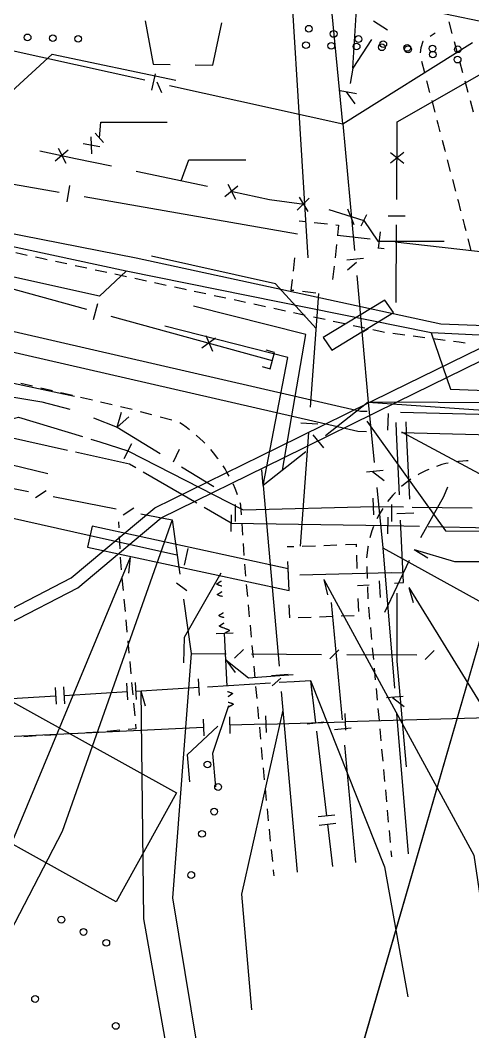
# Model space of a CAD drawing. Header units: metres. Extents: x 3206 to 3701, y 9896 to 11410.
# Drawn here: x 3406.1 to 3432.9, y 10421.8 to 10481.7 of the extents above; entities that cross this region are included whole.
import ezdxf

# ---------------------------------------------------------------- set-up
doc = ezdxf.new("R2010")
doc.units = ezdxf.units.M
for name, color, linetype in [('BOUNDARY', 7, 'Continuous'), ('BUILDING', 7, 'Continuous'), ('CURB', 7, 'Continuous'), ('ELECTR_CABLE', 7, 'Continuous'), ('ELECTR_CABLE_COMM', 7, 'Continuous'), ('GAS', 7, 'Continuous'), ('GROUND', 7, 'Continuous'), ('SEWER', 7, 'Continuous'), ('WATER_PIPELINE', 7, 'Continuous')]:
    doc.layers.add(name, color=color, linetype=linetype)

# ---------------------------------------------------------------- blocks, each defined once
blk = doc.blocks.new('МОЖЖЕВЕЛЬНИК_СКАЛЬНЫЙ')
blk.add_circle((0, 0), 0.2)
blk = doc.blocks.new('БЕРЕЗА_ПОЛЕЗНАЯ')
blk.add_circle((0, 0), 0.2)

msp = doc.modelspace()

# ---------------------------------------------------------------- linework, layer by layer
at = {"layer": 'BOUNDARY'}
msp.add_lwpolyline([(3253.023, 9915.673), (3233.596, 10020.109), (3233.041, 10027.227), (3225.675, 10139.955), (3262.083, 10325.257), (3335.841, 10689.444), (3351.098, 10763.684), (3367.768, 10831.231), (3377.814, 10869.112), (3520.394, 11207.447), (3551.174, 11273.829), (3554.005, 11279.367), (3611.719, 11390.174), (3639.436, 11373.131), (3680.635, 11298.581), (3281.247, 9920.202)], close=True, dxfattribs=at)
at = {"layer": 'BUILDING'}
msp.add_lwpolyline([(3411.778, 10429.521), (3400.059, 10436.019), (3403.63, 10442.459), (3415.349, 10435.961)], close=True, dxfattribs=at)
at = {"layer": 'CURB'}
for points in [[(3431.688, 10480.926), (3431.502, 10481.61)], [(3429.971, 10480.46), (3429.958, 10480.451), (3429.837, 10480.083), (3429.783, 10479.782)], [(3430.674, 10480.946), (3430.382, 10480.745)], [(3432.005, 10479.76), (3431.819, 10480.443)], [(3429.869, 10479.297), (3430.049, 10478.611)], [(3432.322, 10478.593), (3432.136, 10479.277)], [(3430.175, 10478.128), (3430.355, 10477.442)], [(3432.639, 10477.427), (3432.453, 10478.111)], [(3430.481, 10476.959), (3430.661, 10476.273)], [(3432.957, 10476.261), (3432.771, 10476.944)], [(3430.787, 10475.789), (3430.841, 10475.586), (3430.967, 10475.104)], [(3431.093, 10474.62), (3431.249, 10474.027), (3431.273, 10473.934)], [(3431.4, 10473.451), (3431.579, 10472.765)], [(3431.706, 10472.281), (3431.885, 10471.596)], [(3432.012, 10471.112), (3432.036, 10471.02), (3432.191, 10470.427)], [(3432.318, 10469.943), (3432.425, 10469.535), (3432.497, 10469.257)], [(3432.624, 10468.774), (3432.803, 10468.088)], [(3405.831, 10467.96), (3406.518, 10467.811)], [(3407.007, 10467.706), (3407.382, 10467.625), (3407.694, 10467.557)], [(3408.183, 10467.452), (3408.87, 10467.303)], [(3409.359, 10467.198), (3410.046, 10467.05)], [(3410.535, 10466.944), (3411.222, 10466.796)], [(3411.711, 10466.69), (3412.398, 10466.542)], [(3412.886, 10466.436), (3413.574, 10466.288)], [(3414.062, 10466.182), (3414.749, 10466.034)], [(3415.238, 10465.929), (3415.793, 10465.809), (3415.925, 10465.78)], [(3416.414, 10465.675), (3417.101, 10465.527)], [(3417.59, 10465.422), (3418.277, 10465.274)], [(3418.766, 10465.169), (3419.453, 10465.021)], [(3419.942, 10464.915), (3420.629, 10464.767)], [(3421.118, 10464.662), (3421.805, 10464.514)], [(3422.294, 10464.409), (3422.635, 10464.336), (3422.981, 10464.261)], [(3423.47, 10464.156), (3424.157, 10464.008)], [(3424.646, 10463.902), (3425.333, 10463.755)], [(3425.822, 10463.649), (3426.509, 10463.501)], [(3426.998, 10463.396), (3427.608, 10463.265), (3427.686, 10463.254)], [(3428.182, 10463.188), (3428.879, 10463.096)], [(3429.375, 10463.03), (3430.071, 10462.937)], [(3430.567, 10462.871), (3431.264, 10462.778)], [(3431.759, 10462.712), (3432.099, 10462.667), (3432.456, 10462.62)], [(3406.831, 10460.041), (3406.137, 10460.203)], [(3408.012, 10459.765), (3407.318, 10459.927)], [(3409.193, 10459.489), (3408.499, 10459.651)], [(3410.374, 10459.213), (3409.68, 10459.375)], [(3411.555, 10458.937), (3410.861, 10459.099)], [(3412.735, 10458.661), (3412.041, 10458.823)], [(3413.906, 10458.343), (3413.218, 10458.53)], [(3415.076, 10458.025), (3414.388, 10458.212)], [(3416.134, 10457.468), (3415.93, 10457.619), (3415.715, 10457.769), (3415.55, 10457.876)], [(3417.042, 10456.665), (3416.931, 10456.778), (3416.741, 10456.958), (3416.546, 10457.133), (3416.522, 10457.153)], [(3417.828, 10455.743), (3417.792, 10455.794), (3417.632, 10456.001), (3417.465, 10456.203), (3417.382, 10456.299)], [(3418.477, 10454.72), (3418.366, 10454.92), (3418.233, 10455.145), (3418.113, 10455.333)], [(3431.444, 10455.489), (3431.321, 10455.46), (3431.083, 10455.404), (3430.763, 10455.3)], [(3432.64, 10455.626), (3432.547, 10455.627), (3432.102, 10455.596), (3432.054, 10455.592), (3431.936, 10455.574)], [(3430.297, 10455.12), (3430.155, 10455.061), (3429.715, 10454.835), (3429.665, 10454.804)], [(3418.973, 10453.615), (3418.928, 10453.739), (3418.83, 10453.982), (3418.725, 10454.221), (3418.7, 10454.273)], [(3429.243, 10454.536), (3428.897, 10454.28), (3428.689, 10454.098)], [(3428.328, 10453.753), (3428.179, 10453.6), (3427.864, 10453.22)], [(3419.21, 10452.435), (3419.176, 10452.994), (3419.132, 10453.141)], [(3427.577, 10452.81), (3427.329, 10452.387), (3427.321, 10452.37), (3427.235, 10452.192)], [(3411.929, 10452.024), (3411.946, 10451.654)], [(3419.286, 10451.225), (3419.242, 10451.936)], [(3427.034, 10451.735), (3426.936, 10451.48), (3426.813, 10451.064)], [(3411.968, 10451.155), (3412.002, 10450.416)], [(3419.361, 10450.015), (3419.317, 10450.726)], [(3426.705, 10450.576), (3426.694, 10450.521), (3426.632, 10450.031), (3426.621, 10449.885), (3426.621, 10449.874)], [(3412.024, 10449.916), (3412.037, 10449.643), (3412.08, 10449.179)], [(3419.469, 10448.807), (3419.404, 10449.517)], [(3426.638, 10449.375), (3426.662, 10448.668)], [(3412.126, 10448.681), (3412.195, 10447.944)], [(3419.579, 10447.599), (3419.514, 10448.309)], [(3426.679, 10448.168), (3426.702, 10447.462)], [(3412.241, 10447.446), (3412.309, 10446.71)], [(3419.69, 10446.392), (3419.625, 10447.101)], [(3426.736, 10446.963), (3426.801, 10446.259)], [(3412.355, 10446.212), (3412.424, 10445.475)], [(3419.8, 10445.184), (3419.735, 10445.894)], [(3426.847, 10445.761), (3426.911, 10445.057)], [(3412.47, 10444.977), (3412.538, 10444.24)], [(3419.911, 10443.976), (3419.846, 10444.686)], [(3426.957, 10444.559), (3427.022, 10443.855)], [(3412.585, 10443.743), (3412.653, 10443.006)], [(3420.021, 10442.769), (3419.956, 10443.478)], [(3427.068, 10443.358), (3427.133, 10442.654)], [(3412.699, 10442.508), (3412.768, 10441.771)], [(3420.132, 10441.561), (3420.067, 10442.271)], [(3427.178, 10442.156), (3427.243, 10441.452)], [(3412.814, 10441.273), (3412.882, 10440.537)], [(3420.242, 10440.353), (3420.177, 10441.063)], [(3427.289, 10440.954), (3427.354, 10440.25)], [(3411.996, 10439.673), (3411.259, 10439.604)], [(3412.928, 10440.039), (3412.954, 10439.762), (3412.494, 10439.719)], [(3420.352, 10439.146), (3420.288, 10439.855)], [(3427.4, 10439.752), (3427.464, 10439.048)], [(3407.048, 10439.336), (3406.31, 10439.292)], [(3408.286, 10439.411), (3407.548, 10439.367)], [(3409.524, 10439.486), (3409.01, 10439.455), (3408.785, 10439.441)], [(3410.761, 10439.561), (3410.023, 10439.516)], [(3420.462, 10437.938), (3420.398, 10438.648)], [(3427.51, 10438.55), (3427.575, 10437.846)], [(3420.571, 10436.73), (3420.569, 10436.743), (3420.507, 10437.44)], [(3427.621, 10437.348), (3427.685, 10436.644)], [(3420.692, 10435.524), (3420.621, 10436.233)], [(3427.731, 10436.146), (3427.775, 10435.671), (3427.796, 10435.442)], [(3420.813, 10434.317), (3420.742, 10435.026)], [(3427.841, 10434.944), (3427.906, 10434.24)], [(3420.935, 10433.11), (3420.864, 10433.82)], [(3427.951, 10433.742), (3428.015, 10433.038)], [(3421.056, 10431.904), (3420.985, 10432.613)], [(3428.061, 10432.54), (3428.093, 10432.188)], [(3421.142, 10431.052), (3421.11, 10431.365), (3421.106, 10431.406)]]:
    msp.add_lwpolyline(points, dxfattribs=at)
at = {"layer": 'ELECTR_CABLE'}
for points in [[(3413.504, 10481.68), (3413.97, 10479.112), (3414.974, 10479.094)], [(3416.473, 10479.067), (3417.515, 10479.049), (3418.049, 10481.565)], [(3459.559, 10463.734), (3457.43, 10463.63), (3452.84, 10463.35), (3448.25, 10463.07), (3431.02, 10463.71), (3412.97, 10467.62), (3394.96, 10471.15), (3378.96, 10475.34), (3374.44, 10476.18), (3369.92, 10477.02), (3365.8, 10477.78)], [(3459.39, 10463.151), (3457.47, 10463.07), (3452.89, 10462.71), (3448.3, 10462.34), (3430.45, 10463.21), (3412.38, 10466.86), (3394.46, 10470.7), (3378.63, 10474.74), (3374.12, 10475.63), (3369.6, 10476.52), (3365.75, 10477.28)], [(3410.792, 10474.745), (3410.869, 10475.674), (3414.805, 10475.674)], [(3410.543, 10475.025), (3411.041, 10474.465)], [(3409.833, 10474.413), (3410.817, 10474.232)], [(3410.286, 10474.806), (3410.325, 10473.807)], [(3407.256, 10473.985), (3409.384, 10473.534)], [(3408.944, 10474.012), (3408.173, 10473.375)], [(3408.357, 10474.134), (3408.81, 10473.242)], [(3409.384, 10473.534), (3411.5, 10473.087)], [(3415.63, 10472.214), (3416.093, 10473.455), (3419.46, 10473.455)], [(3412.967, 10472.776), (3417.199, 10471.882)], [(3418.403, 10472.009), (3418.857, 10471.117)], [(3418.991, 10471.887), (3418.22, 10471.25)], [(3418.667, 10471.571), (3420.859, 10471.108), (3422.925, 10470.829)], [(3423.221, 10471.169), (3422.5, 10470.476)], [(3422.626, 10471.247), (3423.144, 10470.391)], [(3424.385, 10470.506), (3426.449, 10469.862)], [(3425.492, 10470.552), (3425.86, 10469.622)], [(3426.611, 10470.2), (3426.287, 10469.524)], [(3375.848, 10470.145), (3426.25, 10458.577)], [(3426.449, 10469.862), (3427.28, 10468.635), (3431.216, 10468.635)], [(3375.661, 10468.957), (3426.098, 10457.381)], [(3412.38, 10466.86), (3410.793, 10465.368), (3403.04, 10467.098)], [(3396.985, 10441.008), (3397.799, 10441.763), (3400.722, 10444.18), (3405.044, 10446.588), (3409.115, 10448.703), (3414.068, 10452.836), (3421.396, 10456.434), (3428.126, 10459.744), (3434.241, 10462.741), (3442.274, 10463.618), (3448.706, 10464.238), (3453.535, 10464.718)], [(3397.359, 10440.4), (3398.261, 10441.237), (3401.118, 10443.6), (3405.376, 10445.972), (3409.505, 10448.117), (3414.452, 10452.244), (3421.704, 10455.806), (3428.434, 10459.116), (3434.439, 10462.059), (3442.346, 10462.922), (3448.774, 10463.542), (3453.605, 10464.022)], [(3430.45, 10463.21), (3431.584, 10459.866), (3439.486, 10459.573)], [(3403.469, 10459.776), (3401.978, 10461.016), (3409.31, 10459.46)], [(3404.635, 10459.582), (3407.38, 10459.126), (3409.029, 10458.676)], [(3411.833, 10457.618), (3412.107, 10458.511)], [(3411.833, 10457.618), (3412.529, 10458.241)], [(3426.25, 10458.577), (3426.649, 10458.567)], [(3427.888, 10458.431), (3427.862, 10457.434)], [(3405.361, 10458.059), (3406, 10458.204), (3409.798, 10457.058)], [(3410.442, 10458.182), (3411.833, 10457.618), (3414.383, 10456.056)], [(3408.893, 10456.243), (3405.286, 10457.043)], [(3426.098, 10457.381), (3426.618, 10457.367)], [(3410.276, 10456.913), (3410.82, 10456.749), (3412.48, 10456.217)], [(3412.252, 10455.772), (3412.708, 10456.662)], [(3412.94, 10455.214), (3412.57, 10455.428), (3409.381, 10456.135)], [(3412.48, 10456.217), (3419.301, 10452.725), (3427.026, 10452.921)], [(3415.175, 10455.571), (3415.542, 10456.324)], [(3403.728, 10455.122), (3404.783, 10455.596), (3407.732, 10454.884)], [(3415.662, 10455.272), (3417.577, 10454.099)], [(3416.57, 10453.112), (3413.373, 10454.963)], [(3429.838, 10451.083), (3430.556, 10452.392), (3431.198, 10453.521), (3431.423, 10454.092)], [(3427.039, 10452.421), (3427.013, 10453.421)], [(3418.601, 10451.936), (3417.002, 10452.862)], [(3418.848, 10452.037), (3418.848, 10453.037)], [(3427.026, 10452.921), (3428.81, 10452.898)], [(3428.11, 10452.036), (3428.11, 10453.036)], [(3429.31, 10452.892), (3432.877, 10452.846)], [(3418.593, 10451.436), (3418.609, 10452.436)], [(3427.886, 10451.295), (3427.902, 10452.295)], [(3418.601, 10451.936), (3427.894, 10451.795)], [(3427.894, 10451.795), (3429.762, 10451.752)], [(3430.262, 10451.74), (3433.999, 10451.653)], [(3429.446, 10450.37), (3431.824, 10449.666), (3439.234, 10449.666)], [(3429.446, 10450.37), (3430.238, 10449.875)], [(3427.691, 10446.675), (3429.152, 10449.75)], [(3417.989, 10448.966), (3415.807, 10445.17), (3415.782, 10443.673)], [(3428.781, 10448.969), (3428.081, 10448.995), (3422.662, 10448.856)], [(3418.04, 10448.207), (3418.026, 10448.212), (3417.977, 10448.226), (3417.955, 10448.233), (3417.922, 10448.243), (3417.885, 10448.254), (3417.861, 10448.263), (3417.837, 10448.272), (3417.82, 10448.279), (3417.802, 10448.286), (3417.792, 10448.292), (3417.783, 10448.296), (3417.776, 10448.301), (3417.773, 10448.303), (3417.77, 10448.305), (3417.764, 10448.309), (3417.761, 10448.312), (3417.759, 10448.314), (3417.756, 10448.316), (3417.754, 10448.319), (3417.752, 10448.322), (3417.751, 10448.324), (3417.75, 10448.325), (3417.749, 10448.327), (3417.749, 10448.328), (3417.748, 10448.33), (3417.748, 10448.332), (3417.747, 10448.334), (3417.747, 10448.336), (3417.747, 10448.336), (3417.747, 10448.338), (3417.748, 10448.339), (3417.748, 10448.34), (3417.748, 10448.341), (3417.749, 10448.342), (3417.749, 10448.344), (3417.75, 10448.346), (3417.751, 10448.347), (3417.752, 10448.348), (3417.752, 10448.349), (3417.754, 10448.351), (3417.755, 10448.352), (3417.756, 10448.353), (3417.758, 10448.355), (3417.76, 10448.357), (3417.762, 10448.359), (3417.766, 10448.362), (3417.77, 10448.364), (3417.777, 10448.369), (3417.861, 10448.421), (3417.889, 10448.439), (3417.983, 10448.496), (3418.019, 10448.519)], [(3418.083, 10447.585), (3418.068, 10447.589), (3418.019, 10447.604), (3417.997, 10447.61), (3417.964, 10447.62), (3417.928, 10447.632), (3417.903, 10447.64), (3417.879, 10447.649), (3417.862, 10447.656), (3417.845, 10447.664), (3417.834, 10447.669), (3417.825, 10447.674), (3417.818, 10447.678), (3417.815, 10447.68), (3417.812, 10447.682), (3417.806, 10447.686), (3417.803, 10447.689), (3417.801, 10447.691), (3417.799, 10447.694), (3417.796, 10447.696), (3417.794, 10447.699), (3417.793, 10447.701), (3417.792, 10447.703), (3417.791, 10447.704), (3417.791, 10447.706), (3417.79, 10447.707), (3417.79, 10447.709), (3417.79, 10447.711), (3417.79, 10447.713), (3417.79, 10447.714), (3417.79, 10447.715), (3417.79, 10447.716), (3417.79, 10447.717), (3417.79, 10447.718), (3417.791, 10447.72), (3417.791, 10447.721), (3417.792, 10447.723), (3417.793, 10447.725), (3417.794, 10447.726), (3417.795, 10447.727), (3417.796, 10447.728), (3417.797, 10447.729), (3417.798, 10447.731), (3417.8, 10447.733), (3417.802, 10447.734), (3417.805, 10447.737), (3417.808, 10447.739), (3417.812, 10447.742), (3417.819, 10447.746), (3417.903, 10447.799), (3417.931, 10447.816), (3418.025, 10447.874), (3418.061, 10447.896)], [(3418.167, 10446.34), (3418.152, 10446.344), (3418.103, 10446.358), (3418.081, 10446.365), (3418.048, 10446.375), (3418.012, 10446.387), (3417.987, 10446.395), (3417.964, 10446.404), (3417.946, 10446.411), (3417.929, 10446.419), (3417.919, 10446.424), (3417.91, 10446.429), (3417.902, 10446.433), (3417.899, 10446.435), (3417.896, 10446.437), (3417.891, 10446.441), (3417.888, 10446.444), (3417.885, 10446.446), (3417.883, 10446.449), (3417.881, 10446.451), (3417.878, 10446.454), (3417.877, 10446.456), (3417.876, 10446.458), (3417.876, 10446.459), (3417.875, 10446.461), (3417.875, 10446.462), (3417.874, 10446.464), (3417.874, 10446.466), (3417.874, 10446.468), (3417.874, 10446.469), (3417.874, 10446.47), (3417.874, 10446.471), (3417.874, 10446.472), (3417.875, 10446.473), (3417.875, 10446.475), (3417.876, 10446.476), (3417.877, 10446.478), (3417.878, 10446.48), (3417.878, 10446.48), (3417.879, 10446.482), (3417.88, 10446.483), (3417.881, 10446.484), (3417.882, 10446.485), (3417.885, 10446.488), (3417.886, 10446.489), (3417.889, 10446.491), (3417.893, 10446.494), (3417.896, 10446.497), (3417.903, 10446.501), (3417.988, 10446.554), (3418.016, 10446.571), (3418.109, 10446.629), (3418.146, 10446.651)], [(3418.194, 10445.716), (3418.179, 10445.721), (3418.13, 10445.737), (3418.109, 10445.744), (3418.076, 10445.755), (3418.04, 10445.767), (3418.015, 10445.776), (3417.992, 10445.786), (3417.975, 10445.793), (3417.958, 10445.801), (3417.947, 10445.807), (3417.939, 10445.811), (3417.931, 10445.816), (3417.928, 10445.818), (3417.925, 10445.82), (3417.92, 10445.825), (3417.917, 10445.827), (3417.915, 10445.83), (3417.912, 10445.832), (3417.91, 10445.835), (3417.908, 10445.838), (3417.907, 10445.84), (3417.906, 10445.841), (3417.905, 10445.843), (3417.905, 10445.845), (3417.905, 10445.846), (3417.904, 10445.848), (3417.904, 10445.85), (3417.904, 10445.852), (3417.904, 10445.853), (3417.904, 10445.854), (3417.904, 10445.855), (3417.904, 10445.856), (3417.905, 10445.857), (3417.905, 10445.859), (3417.906, 10445.86), (3417.907, 10445.862), (3417.908, 10445.863), (3417.909, 10445.864), (3417.909, 10445.865), (3417.911, 10445.867), (3417.912, 10445.868), (3417.913, 10445.869), (3417.915, 10445.871), (3417.917, 10445.873), (3417.919, 10445.875), (3417.923, 10445.878), (3417.927, 10445.88), (3417.934, 10445.884), (3418.02, 10445.935), (3418.048, 10445.951), (3418.143, 10446.006), (3418.18, 10446.028)], [(3418.194, 10445.716), (3418.208, 10445.712), (3418.257, 10445.696), (3418.279, 10445.689), (3418.311, 10445.678), (3418.347, 10445.666), (3418.372, 10445.656), (3418.395, 10445.647), (3418.412, 10445.64), (3418.429, 10445.631), (3418.44, 10445.626), (3418.448, 10445.621), (3418.456, 10445.617), (3418.459, 10445.614), (3418.462, 10445.612), (3418.467, 10445.608), (3418.47, 10445.605), (3418.472, 10445.603), (3418.475, 10445.601), (3418.477, 10445.598), (3418.479, 10445.595), (3418.48, 10445.593), (3418.481, 10445.591), (3418.482, 10445.59), (3418.482, 10445.588), (3418.483, 10445.587), (3418.483, 10445.585), (3418.483, 10445.583), (3418.483, 10445.581), (3418.483, 10445.58), (3418.483, 10445.579), (3418.483, 10445.578), (3418.483, 10445.577), (3418.482, 10445.576), (3418.482, 10445.574), (3418.481, 10445.573), (3418.48, 10445.571), (3418.479, 10445.569), (3418.479, 10445.568), (3418.478, 10445.567), (3418.477, 10445.566), (3418.476, 10445.565), (3418.475, 10445.564), (3418.472, 10445.561), (3418.47, 10445.56), (3418.468, 10445.558), (3418.464, 10445.555), (3418.46, 10445.553), (3418.453, 10445.549), (3418.368, 10445.498), (3418.339, 10445.482), (3418.244, 10445.426), (3418.207, 10445.405)], [(3418.706, 10445.429), (3417.708, 10445.381)], [(3418.357, 10442.277), (3418.207, 10445.405)], [(3418.282, 10443.853), (3419.632, 10442.773), (3422.269, 10442.974)], [(3418.282, 10443.853), (3418.828, 10443.096)], [(3418.378, 10441.966), (3418.392, 10441.962), (3418.442, 10441.947), (3418.463, 10441.941), (3418.496, 10441.931), (3418.533, 10441.919), (3418.557, 10441.91), (3418.581, 10441.902), (3418.598, 10441.895), (3418.616, 10441.887), (3418.626, 10441.882), (3418.635, 10441.877), (3418.642, 10441.872), (3418.645, 10441.87), (3418.648, 10441.868), (3418.654, 10441.864), (3418.657, 10441.862), (3418.659, 10441.859), (3418.662, 10441.857), (3418.664, 10441.854), (3418.666, 10441.851), (3418.667, 10441.849), (3418.668, 10441.848), (3418.669, 10441.846), (3418.669, 10441.845), (3418.67, 10441.843), (3418.67, 10441.841), (3418.671, 10441.84), (3418.671, 10441.838), (3418.671, 10441.837), (3418.671, 10441.836), (3418.67, 10441.835), (3418.67, 10441.833), (3418.67, 10441.832), (3418.669, 10441.831), (3418.669, 10441.829), (3418.668, 10441.827), (3418.667, 10441.826), (3418.666, 10441.825), (3418.665, 10441.824), (3418.664, 10441.822), (3418.663, 10441.821), (3418.662, 10441.82), (3418.66, 10441.818), (3418.658, 10441.816), (3418.656, 10441.814), (3418.652, 10441.811), (3418.648, 10441.809), (3418.641, 10441.805), (3418.557, 10441.752), (3418.529, 10441.735), (3418.435, 10441.677), (3418.398, 10441.655)], [(3418.434, 10441.127), (3417.489, 10438.299), (3417.659, 10436.322)], [(3418.419, 10441.343), (3418.434, 10441.339), (3418.483, 10441.325), (3418.505, 10441.318), (3418.538, 10441.308), (3418.574, 10441.296), (3418.599, 10441.288), (3418.623, 10441.279), (3418.64, 10441.272), (3418.657, 10441.264), (3418.667, 10441.259), (3418.676, 10441.254), (3418.684, 10441.25), (3418.687, 10441.248), (3418.69, 10441.246), (3418.695, 10441.242), (3418.698, 10441.239), (3418.701, 10441.237), (3418.703, 10441.234), (3418.705, 10441.232), (3418.708, 10441.229), (3418.709, 10441.227), (3418.71, 10441.225), (3418.71, 10441.224), (3418.711, 10441.222), (3418.711, 10441.221), (3418.712, 10441.219), (3418.712, 10441.217), (3418.712, 10441.215), (3418.712, 10441.214), (3418.712, 10441.213), (3418.712, 10441.212), (3418.712, 10441.211), (3418.711, 10441.21), (3418.711, 10441.208), (3418.71, 10441.207), (3418.709, 10441.205), (3418.708, 10441.203), (3418.708, 10441.202), (3418.707, 10441.201), (3418.706, 10441.2), (3418.705, 10441.199), (3418.704, 10441.197), (3418.701, 10441.195), (3418.7, 10441.194), (3418.697, 10441.191), (3418.693, 10441.189), (3418.69, 10441.186), (3418.683, 10441.182), (3418.598, 10441.129), (3418.57, 10441.112), (3418.477, 10441.055), (3418.44, 10441.032)], [(3416.933, 10440.334), (3416.981, 10439.336)], [(3418.496, 10440.476), (3418.524, 10439.476)], [(3420.683, 10439.538), (3420.655, 10440.537)], [(3425.388, 10439.671), (3425.359, 10440.671)], [(3437.359, 10440.512), (3425.373, 10440.171)], [(3416.957, 10439.835), (3405.361, 10439.278)], [(3417.806, 10439.912), (3415.986, 10438.217), (3416.125, 10436.629)], [(3420.669, 10440.037), (3418.51, 10439.976)], [(3420.669, 10440.037), (3425.373, 10440.171)]]:
    msp.add_lwpolyline(points, dxfattribs=at)
at = {"layer": 'ELECTR_CABLE_COMM'}
for points in [[(3402.869, 10454.532), (3406.586, 10453.802)], [(3407.011, 10453.448), (3407.633, 10453.866)], [(3408.058, 10453.512), (3411.776, 10452.782)], [(3412.2, 10452.428), (3412.823, 10452.846)], [(3413.247, 10452.492), (3415.106, 10452.127)], [(3415.106, 10452.127), (3408.587, 10433.69), (3404.928, 10426.64)], [(3415.106, 10452.127), (3415.561, 10448.914)], [(3415.367, 10448.396), (3415.966, 10447.946)], [(3415.772, 10447.428), (3416.227, 10444.215)], [(3418.785, 10443.934), (3419.318, 10444.461)], [(3416.227, 10444.215), (3415.126, 10429.753), (3417.299, 10416.603)], [(3416.227, 10444.215), (3418.302, 10444.202)], [(3419.801, 10444.193), (3423.951, 10444.168)], [(3424.434, 10443.9), (3424.967, 10444.427)], [(3425.45, 10444.159), (3429.6, 10444.134)], [(3430.083, 10443.866), (3430.616, 10444.393)]]:
    msp.add_lwpolyline(points, dxfattribs=at)
at = {"layer": 'GAS'}
for points in [[(3416.722, 10441.726), (3416.661, 10442.724)], [(3408.242, 10441.21), (3408.181, 10442.209)], [(3408.741, 10441.241), (3408.68, 10442.239)], [(3412.482, 10441.468), (3412.421, 10442.466)], [(3412.981, 10441.499), (3412.92, 10442.497)], [(3412.95, 10441.998), (3416.691, 10442.225)], [(3417.191, 10442.255), (3420.931, 10442.483)], [(3421.431, 10442.513), (3422.326, 10442.568), (3423.301, 10442.627)], [(3423.301, 10442.627), (3423.595, 10440.123)], [(3423.301, 10442.627), (3427.675, 10431.593), (3429.056, 10423.893)], [(3423.301, 10442.627), (3423.4, 10441.698)], [(3404.482, 10441.442), (3404.568, 10441.488), (3408.211, 10441.71)], [(3408.71, 10441.74), (3412.451, 10441.967)], [(3413.25, 10442.016), (3413.397, 10428.518), (3414.871, 10420.271)], [(3413.25, 10442.016), (3413.51, 10441.119)], [(3423.098, 10440.064), (3424.091, 10440.181)], [(3423.653, 10439.626), (3424.24, 10434.617)], [(3423.743, 10434.559), (3424.737, 10434.675)], [(3423.802, 10434.062), (3424.795, 10434.179)], [(3424.298, 10434.12), (3424.592, 10431.616)]]:
    msp.add_lwpolyline(points, dxfattribs=at)
at = {"layer": 'GROUND'}
msp.add_lwpolyline([(3526.187, 10765.544), (3450.382, 10503.927), (3379.842, 10518.555), (3379.466, 10516.743), (3357.947, 10521.22), (3367.193, 10565.536), (3348.228, 10569.493), (3338.741, 10524.025), (3338.993, 10523.973), (3332.925, 10494.805), (3375.384, 10485.973), (3376.921, 10493.36), (3392.124, 10490.207), (3391.941, 10483.601), (3428.916, 10482.577), (3443.33, 10479.588), (3375.395, 10245.127)], dxfattribs=at)
at = {"layer": 'SEWER'}
for points in [[(3425.218, 10475.579), (3423.985, 10488.214), (3428.648, 10493.345)], [(3425.807, 10478.881), (3426.328, 10487.42), (3431.049, 10492.613)], [(3427.855, 10481.116), (3427.027, 10481.66)], [(3403.194, 10480.452), (3413.474, 10478.178)], [(3425.218, 10475.579), (3432.889, 10480.394)], [(3426.917, 10480.57), (3425.807, 10478.881)], [(3401.712, 10473.963), (3407.992, 10479.7), (3415.309, 10478.16)], [(3425.807, 10478.881), (3425.644, 10477.968)], [(3414.094, 10478.536), (3413.88, 10477.569)], [(3414.186, 10478.07), (3414.466, 10477.439)], [(3414.938, 10477.853), (3425.218, 10475.579)], [(3426.028, 10477.363), (3425.053, 10477.537)], [(3425.4, 10477.475), (3425.922, 10476.772)], [(3425.218, 10475.579), (3425.898, 10468.088)], [(3426.428, 10467.605), (3425.442, 10467.516)], [(3426.012, 10467.376), (3425.496, 10466.918)], [(3426.034, 10466.594), (3426.714, 10459.103)], [(3421.639, 10455.071), (3423.02, 10463.106), (3416.363, 10464.783)], [(3420.496, 10454.163), (3421.948, 10461.745), (3414.66, 10463.598)], [(3426.714, 10459.103), (3424.192, 10457.1)], [(3426.714, 10459.103), (3427.071, 10455.534)], [(3447.484, 10458.994), (3426.714, 10459.103)], [(3426.714, 10459.103), (3446.583, 10457.723), (3454.145, 10457.629)], [(3424.08, 10456.392), (3423.463, 10457.167)], [(3423.018, 10456.166), (3420.496, 10454.163)], [(3420.496, 10454.163), (3420.42, 10455.094)], [(3427.605, 10455.057), (3426.62, 10454.958)], [(3426.971, 10454.993), (3427.665, 10454.459)], [(3420.496, 10454.163), (3421.435, 10443.466)], [(3427.22, 10454.042), (3427.577, 10450.473)], [(3427.577, 10450.473), (3428.265, 10442.159)], [(3427.577, 10450.473), (3444.294, 10441.253), (3451.806, 10441.253)], [(3421.964, 10442.982), (3420.977, 10442.895)], [(3421.546, 10442.754), (3421.029, 10442.298)], [(3421.566, 10441.972), (3422.506, 10431.275)], [(3428.791, 10441.672), (3427.804, 10441.59)], [(3428.156, 10441.619), (3428.841, 10441.073)], [(3421.663, 10440.872), (3419.201, 10429.969), (3419.794, 10423.13)], [(3428.389, 10440.664), (3429.077, 10432.349)]]:
    msp.add_lwpolyline(points, dxfattribs=at)
at = {"layer": 'WATER_PIPELINE'}
for points in [[(3423.152, 10467.637), (3421.721, 10490.956), (3427.059, 10496.829)], [(3428.427, 10475.694), (3442.464, 10483.722)], [(3428.402, 10471.094), (3428.427, 10475.694)], [(3428.04, 10473.278), (3428.822, 10473.902)], [(3428.041, 10473.878), (3428.821, 10473.252)], [(3395.759, 10473.748), (3408.407, 10471.539)], [(3409.026, 10471.936), (3408.854, 10470.953)], [(3409.884, 10471.281), (3422.532, 10469.072)], [(3422.618, 10469.84), (3423.016, 10469.796)], [(3423.513, 10469.74), (3424.309, 10469.651)], [(3424.806, 10469.595), (3424.964, 10469.578), (3424.898, 10468.982), (3424.893, 10468.94)], [(3427.899, 10470.139), (3428.896, 10470.133)], [(3428.368, 10464.994), (3428.393, 10469.594)], [(3427.417, 10469.195), (3427.303, 10468.204)], [(3424.838, 10468.443), (3424.749, 10467.647)], [(3424.898, 10468.982), (3426.822, 10468.762)], [(3428.312, 10468.592), (3430.236, 10468.372)], [(3427.307, 10468.236), (3427.667, 10468.195)], [(3430.236, 10468.372), (3434.065, 10467.935)], [(3400.46, 10467.23), (3410.023, 10464.597)], [(3423.638, 10463.452), (3421.231, 10466.103), (3413.868, 10467.753)], [(3422.284, 10466.856), (3422.373, 10467.652)], [(3424.693, 10467.15), (3424.604, 10466.354)], [(3422.316, 10465.704), (3422.157, 10465.721), (3422.229, 10466.359)], [(3423.609, 10465.559), (3422.813, 10465.648)], [(3423.299, 10458.804), (3423.791, 10465.539)], [(3410.677, 10464.932), (3410.412, 10463.971)], [(3424.564, 10462.182), (3428.204, 10464.4), (3427.691, 10465.141), (3424.05, 10462.924), (3424.564, 10462.182)], [(3411.469, 10464.198), (3421.032, 10461.565)], [(3417.091, 10463.038), (3417.49, 10462.12)], [(3426.4, 10463.265), (3426.71, 10463.452)], [(3417.67, 10462.881), (3416.862, 10462.291)], [(3420.423, 10461.206), (3420.907, 10461.081), (3421.157, 10462.049), (3420.673, 10462.174)], [(3428.633, 10458.514), (3457.826, 10457.753)], [(3422.733, 10457.884), (3423.728, 10457.812)], [(3426.633, 10457.967), (3431.3, 10451.491), (3438.903, 10451.437)], [(3428.389, 10457.322), (3428.362, 10457.899)], [(3428.988, 10457.35), (3428.961, 10457.927)], [(3422.699, 10450.573), (3423.19, 10457.308)], [(3428.563, 10453.618), (3428.389, 10457.322)], [(3428.689, 10457.336), (3434.903, 10454.012), (3442.449, 10454.012)], [(3428.69, 10457.312), (3457.481, 10456.562)], [(3429.177, 10453.351), (3428.988, 10457.35)], [(3403.457, 10452.724), (3410.243, 10451.21)], [(3428.418, 10452.504), (3429.415, 10452.551)], [(3410.369, 10451.752), (3410.082, 10450.522), (3422.023, 10447.947), (3421.968, 10449.233), (3410.369, 10451.752)], [(3428.808, 10448.415), (3428.634, 10452.119)], [(3410.243, 10451.21), (3415.387, 10450.063)], [(3416.024, 10450.431), (3415.807, 10449.457)], [(3421.918, 10450.546), (3422.307, 10450.559)], [(3422.807, 10450.576), (3423.586, 10450.603)], [(3424.085, 10450.621), (3424.864, 10450.647)], [(3425.364, 10450.665), (3425.995, 10450.686), (3426, 10450.54)], [(3412.621, 10449.911), (3405.436, 10432.646), (3400.489, 10424.246)], [(3412.621, 10449.911), (3412.506, 10448.984)], [(3426.018, 10450.04), (3426.045, 10449.261)], [(3421.984, 10448.879), (3421.953, 10449.657)], [(3424.094, 10448.597), (3432.976, 10432.278), (3434.915, 10419.256)], [(3424.094, 10448.597), (3424.304, 10447.687)], [(3426.071, 10448.244), (3426.77, 10448.288)], [(3427.367, 10448.523), (3427.429, 10447.527)], [(3428.267, 10448.381), (3428.808, 10448.415)], [(3429.122, 10448.134), (3438.235, 10433.352), (3439.27, 10425.87)], [(3429.122, 10448.134), (3429.382, 10447.237)], [(3426.106, 10447.483), (3426.133, 10446.705)], [(3428.408, 10447.789), (3428.41, 10443.759), (3428.964, 10437.509)], [(3422.064, 10446.322), (3422.04, 10447.1)], [(3424.513, 10447.243), (3425.168, 10440.288)], [(3423.335, 10446.358), (3422.556, 10446.331)], [(3424.613, 10446.402), (3423.835, 10446.375)], [(3425.891, 10446.446), (3425.113, 10446.42)], [(3425.714, 10439.796), (3424.721, 10439.702)], [(3425.309, 10438.795), (3425.964, 10431.84)]]:
    msp.add_lwpolyline(points, dxfattribs=at)

# ---------------------------------------------------------------- block references
at = {"layer": 'BUSH'}
for p in [(3423.199, 10481.209), (3424.667, 10480.905), (3406.534, 10480.696), (3408.034, 10480.654), (3409.533, 10480.613), (3423.028, 10480.239), (3424.527, 10480.198), (3426.136, 10480.6), (3427.605, 10480.296), (3426.027, 10480.156), (3427.526, 10480.115), (3429.026, 10480.073), (3429.074, 10479.991), (3430.525, 10480.032), (3430.542, 10479.687), (3432.025, 10479.99), (3432.011, 10479.382), (3417.189, 10437.65), (3417.821, 10436.315), (3417.588, 10434.857), (3416.866, 10433.542), (3416.232, 10431.102), (3408.537, 10428.459), (3409.848, 10427.732), (3411.198, 10427.091), (3411.759, 10422.17)]:
    msp.add_blockref('МОЖЖЕВЕЛЬНИК_СКАЛЬНЫЙ', p, dxfattribs=at)
at = {"layer": 'TREE'}
msp.add_blockref('БЕРЕЗА_ПОЛЕЗНАЯ', (3406.981, 10423.765), dxfattribs=at)

doc.saveas('drawing.dxf')
